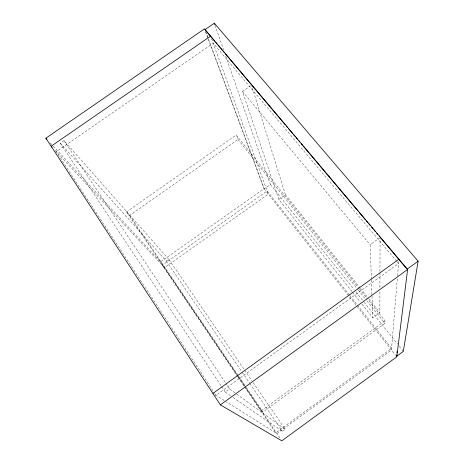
<?xml version="1.0" encoding="UTF-8"?>
<svg xmlns="http://www.w3.org/2000/svg" width="464" height="464" viewBox="0 0 464 464"><rect width="100%" height="100%" fill="white"/><g stroke="black" fill="none" stroke-linecap="round" stroke-linejoin="round"><path stroke-width="0.35" stroke-dasharray="2.32 1.74" d="M361.995 304.164L372.783 317.753L379.842 312.632L379.912 290.273M379.917 287.384L379.964 272.24M379.964 271.515L380.068 237.614M238.537 377.191L261.267 410.733L262.937 411.968L384.911 323.356L384.992 320.873L367.813 299.402M397.306 278.673L391.436 350.088L276.933 433.596L226.322 401.847M397.544 275.784L398.727 261.36M233.021 397.428L282.495 431.375L285.215 429.391L252.532 381.652M261.267 410.733L384.992 320.873M221.664 386.674L225.266 392.109L229.622 388.965L236.06 393.646M371.397 279.444L370.139 244.748L379.482 238.038M352.106 291.711L278.852 199.427L285.412 194.776L251.668 85.875M53.267 146.154L160.561 261.876L264.057 188.703L208.249 39.017M225.724 55.999L270.384 184.475L264.231 188.825L208.481 39.144M168.774 259.312L64.02 140.638L60.303 143.208L166.315 261.052L168.774 259.312L252.12 381.054M238.131 376.588L126.515 211.874L236.234 135.001L358.771 288.103M126.515 211.874L129.659 215.429L237.997 139.467L236.234 135.001M278.852 199.427L242.492 91.437L250.334 85.968M215.342 394.963L225.713 401.464M225.266 392.109L230.631 395.792M236.646 394.075L285.215 429.391M55.083 150.452L164.459 267.629L268.331 194.114L211.543 38.709M50.309 142.97L52.774 145.621M396.691 261.307L213.196 43.222L56.254 151.705L214.38 392.933M397.155 261.858L398.553 263.517L215.969 395.357L214.78 393.536M242.492 91.437L370.139 244.748M285.412 194.776L359.965 287.819M360.412 288.382L368.549 298.532M369.002 299.1L379.842 312.632M359.223 288.666L367.36 298.839M237.997 139.467L357.79 289.403M358.243 289.971L365.023 298.456M366.833 300.718L384.911 323.356M270.384 184.475L354.2 289.722M355.998 291.989L363.66 301.606M364.112 302.174L397.457 344.05M399.26 346.312L403.315 351.405M352.559 292.274L360.197 301.902M349.363 294.965L267.177 190.965L162.209 265.222L237.626 376.571M349.81 295.533L391.575 348.383L275.738 432.842L245.328 387.945M264.057 188.703L395.595 355.25M166.315 261.052L241.732 371.612M242.138 372.209L249.475 382.968M249.881 383.566L282.495 431.375M129.659 215.429L238.56 376.014M238.966 376.611L245.874 386.802M246.28 387.399L262.937 411.968M160.561 261.876L237.139 374.877M237.545 375.475L280.314 438.584M238.032 377.168L244.922 387.347M64.02 140.638L225.603 382.939M226.003 383.542L229.622 388.965M60.303 143.208L221.264 386.071M205.471 31.569L208 38.338M205.709 31.697L208.232 38.466M215.035 25.247L223.59 49.851M371.42 280.169L371.971 295.348M371.995 296.067L372.783 317.753"/><path stroke-width="0.7" d="M396.662 354.96L396.488 356.387L403.315 351.405L418.116 261.191L214.327 23.2L204.955 29.661M396.923 352.814L397.097 351.381M407.612 269.503L396.778 356.857L281.816 440.8L220.4 404.886L45.884 138.191L204.462 28.855L407.612 269.503L220.4 404.886M418.116 261.191L407.096 269.161L379.082 235.979M212.906 393.431L398.907 259.196M210.604 36.128L51.144 146.23L52.125 147.285M45.884 138.191L46.864 139.252M205.419 30.218L214.757 41.279M215.69 42.386L217.088 44.045M218.022 45.147L219.89 47.363M220.823 48.471L222.227 50.129M223.161 51.237L224.559 52.896M225.492 53.998L285.25 124.799M286.184 125.906L287.581 127.565M288.515 128.673L292.72 133.649M293.654 134.757L295.052 136.416M295.986 137.524L297.389 139.183M298.787 140.841L299.721 141.943M301.124 143.608L302.522 145.267M303.456 146.369L358.075 211.085M359.008 212.193L365.545 219.936M366.479 221.044L367.882 222.703M368.816 223.81L370.214 225.469M371.612 227.128L373.015 228.787M373.949 229.895L375.347 231.553M376.751 233.212L377.684 234.314M214.327 23.2L214.797 24.569"/></g></svg>
